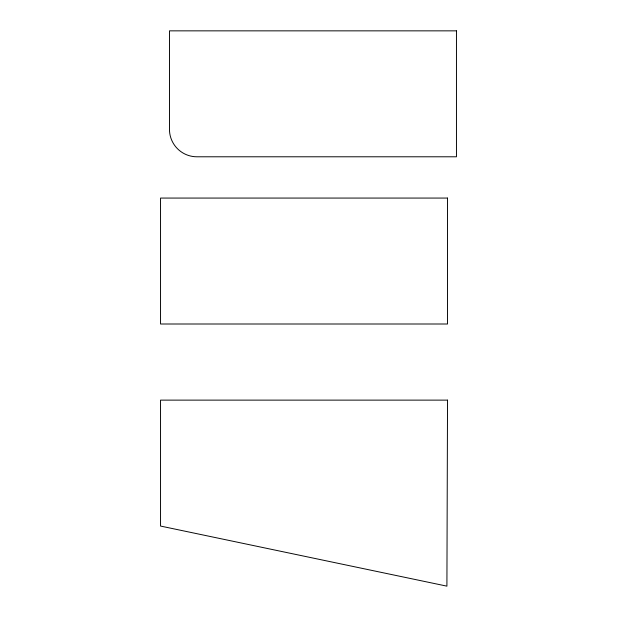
<?xml version="1.0" encoding="UTF-8"?>
<svg xmlns="http://www.w3.org/2000/svg" width="617" height="617" viewBox="0 0 617 617"><rect width="100%" height="100%" fill="white"/><g stroke="black" fill="none" stroke-linecap="round" stroke-linejoin="round"><path stroke-width="0.93" d="M447.533 400.124L446.909 586.15L160.543 526.062L160.543 400.124L447.533 400.124M456.457 30.85L169.467 30.85L169.467 129.346A27.441 27.441 0 0 0 196.908 156.787L456.457 156.787L456.457 30.85M447.533 198.065L160.543 198.065L160.543 324.002L447.533 324.002L447.533 198.065"/></g></svg>
